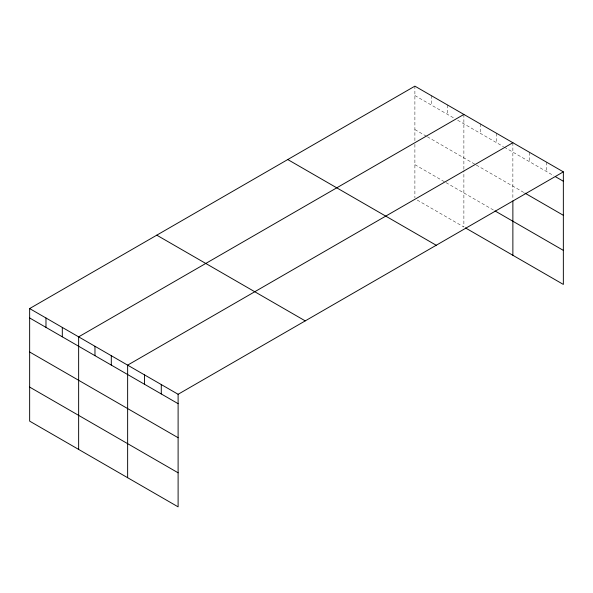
<?xml version="1.0" encoding="UTF-8"?>
<svg xmlns="http://www.w3.org/2000/svg" width="593" height="593" viewBox="0 0 593 593"><rect width="100%" height="100%" fill="white"/><g stroke="black" fill="none" stroke-linecap="round" stroke-linejoin="round"><path stroke-width="0.44" stroke-dasharray="2.96 2.22" d="M414.892 140.667L414.892 86.148M414.892 95.54L454.549 118.437M457.663 120.231L503.546 146.723M504.317 147.175L553.736 175.698M414.892 129.593L426.56 136.323M427.338 136.775L475.549 164.609M476.327 165.062L524.093 192.636M414.892 164.669L445.217 182.177M445.995 182.629L494.214 210.463M417.227 200.063L463.882 227.008L463.882 170.799M546.524 162.148L546.524 171.54M529.697 152.438L529.697 161.822M512.871 142.72L512.871 199.085M496.541 133.292L496.541 142.683M480.211 123.863L480.211 133.255M463.882 114.434L463.882 169.88M447.552 105.005L447.552 114.397M431.222 95.577L431.222 104.968M414.892 144.358L414.892 197.803"/><path stroke-width="0.89" d="M563.35 171.866L414.892 86.148L29.65 308.568L29.65 421.134L178.108 506.852L178.108 394.278L563.35 171.866L563.35 284.432L465.438 227.905M463.882 114.434L78.639 336.854L78.639 449.42M512.871 142.72L127.636 365.14L127.636 477.706M555.337 176.625L563.35 181.25M524.894 193.096L563.35 215.303M494.992 210.915L563.35 250.379M287.761 159.547L436.218 245.257M156.782 235.169L305.239 320.88M29.65 308.568L178.108 394.278M29.65 317.959L178.108 403.67M29.65 352.005L178.108 437.716M29.65 387.088L178.108 472.799M512.871 200.931L512.871 255.286M161.281 384.568L161.281 393.96M144.455 374.85L144.455 384.242M111.299 355.711L111.299 365.103M94.969 346.282L94.969 355.674M62.309 327.425L62.309 336.817M45.98 317.996L45.98 327.388"/></g></svg>
